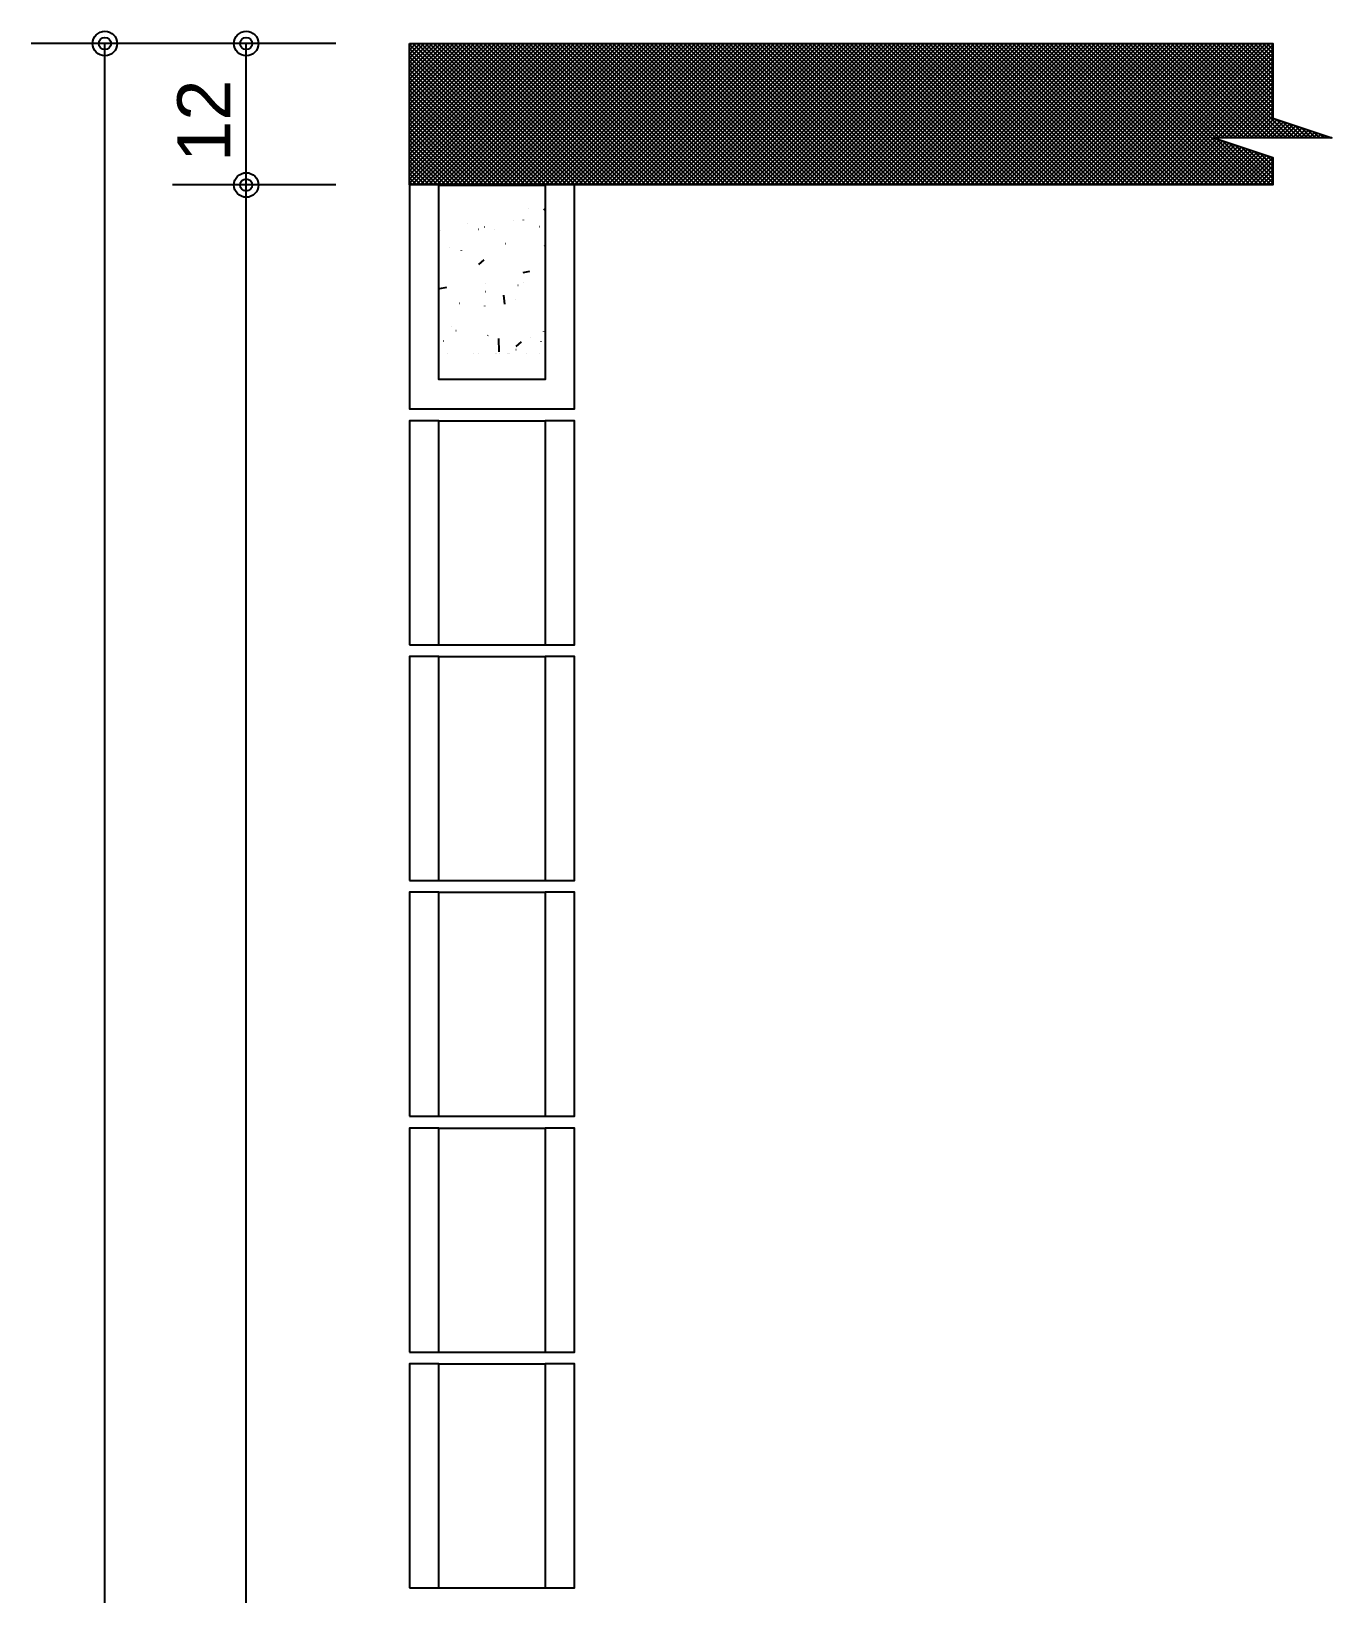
# Model space of a CAD drawing. Extents: x 0 to 119, y 0 to 84.
# Drawn here: x 63.17 to 67.59, y 68.51 to 73.81 of the extents above; entities that cross this region are included whole.
import ezdxf

# ---------------------------------------------------------------- set-up
doc = ezdxf.new("R2010")
doc.units = 0
doc.header["$MEASUREMENT"] = 0
for name, color, linetype in [('10', 252, 'CONTINUOUS'), ('29', 9, 'CONTINUOUS'), ('32', 250, 'CONTINUOUS'), ('6', 178, 'CONTINUOUS')]:
    doc.layers.add(name, color=color, linetype=linetype)
doc.styles.add('TQS_ARIAL', font='arial.ttf')

msp = doc.modelspace()

# ---------------------------------------------------------------- linework, layer by layer
at = {"layer": '10', "color": 252, "linetype": 'Continuous'}
for p, q in [((64.557551, 73.290497), (64.917551, 73.290497)), ((64.557551, 73.290497), (64.917551, 73.290497)), ((64.557551, 73.289419), (64.917551, 73.289419)), ((64.557551, 73.289419), (64.917551, 73.289419)), ((64.557551, 73.289419), (64.917551, 73.289419)), ((64.557551, 72.490497), (64.917551, 72.490497)), ((64.557551, 71.730497), (64.917551, 71.730497)), ((64.557551, 71.690497), (64.917551, 71.690497)), ((64.557551, 70.930497), (64.917551, 70.930497)), ((64.557551, 70.890497), (64.917551, 70.890497)), ((64.557551, 70.130497), (64.917551, 70.130497)), ((64.557551, 70.090497), (64.917551, 70.090497)), ((64.557551, 69.330497), (64.917551, 69.330497)), ((64.557551, 69.290497), (64.917551, 69.290497)), ((64.557551, 68.530497), (64.917551, 68.530497))]:
    msp.add_line(p, q, dxfattribs=at)
for points in [[(64.557551, 73.290497), (64.457551, 73.290497), (64.457551, 72.530497), (65.017551, 72.530497), (65.017551, 73.290497), (64.917551, 73.290497), (64.917551, 72.630497), (64.557551, 72.630497), (64.557551, 73.290497)], [(64.457551, 71.730497), (64.557551, 71.730497), (64.557551, 72.490497), (64.457551, 72.490497), (64.457551, 71.730497)], [(64.917551, 71.730497), (65.017551, 71.730497), (65.017551, 72.490497), (64.917551, 72.490497), (64.917551, 71.730497)], [(64.457551, 70.930497), (64.557551, 70.930497), (64.557551, 71.690497), (64.457551, 71.690497), (64.457551, 70.930497)], [(64.917551, 70.930497), (65.017551, 70.930497), (65.017551, 71.690497), (64.917551, 71.690497), (64.917551, 70.930497)], [(64.457551, 70.130497), (64.557551, 70.130497), (64.557551, 70.890497), (64.457551, 70.890497), (64.457551, 70.130497)], [(64.917551, 70.130497), (65.017551, 70.130497), (65.017551, 70.890497), (64.917551, 70.890497), (64.917551, 70.130497)], [(64.457551, 69.330497), (64.557551, 69.330497), (64.557551, 70.090497), (64.457551, 70.090497), (64.457551, 69.330497)], [(64.917551, 69.330497), (65.017551, 69.330497), (65.017551, 70.090497), (64.917551, 70.090497), (64.917551, 69.330497)], [(64.457551, 68.530497), (64.557551, 68.530497), (64.557551, 69.290497), (64.457551, 69.290497), (64.457551, 68.530497)], [(64.917551, 68.530497), (65.017551, 68.530497), (65.017551, 69.290497), (64.917551, 69.290497), (64.917551, 68.530497)]]:
    msp.add_lwpolyline(points, dxfattribs=at)
at = {"layer": '29', "color": 9, "linetype": 'Continuous'}
for p, q in [((64.457551, 73.296386), (64.931663, 73.770497)), ((64.457551, 73.310528), (64.91752, 73.770497)), ((64.457551, 73.32467), (64.903378, 73.770497)), ((64.457551, 73.338812), (64.889236, 73.770497)), ((64.457551, 73.352954), (64.875094, 73.770497)), ((64.457551, 73.367096), (64.860952, 73.770497)), ((64.457551, 73.381239), (64.84681, 73.770497)), ((64.457551, 73.395381), (64.832668, 73.770497)), ((64.457551, 73.409523), (64.818525, 73.770497)), ((64.457551, 73.423665), (64.804383, 73.770497)), ((64.457551, 73.437807), (64.790241, 73.770497)), ((64.457551, 73.451949), (64.776099, 73.770497)), ((64.457551, 73.466091), (64.761957, 73.770497)), ((64.457551, 73.480234), (64.747815, 73.770497)), ((64.457551, 73.494376), (64.733673, 73.770497)), ((64.457551, 73.508518), (64.71953, 73.770497)), ((64.457551, 73.52266), (64.705388, 73.770497)), ((64.457551, 73.536802), (64.691246, 73.770497)), ((64.457551, 73.550944), (64.677104, 73.770497)), ((64.457551, 73.565086), (64.662962, 73.770497)), ((64.457551, 73.579228), (64.64882, 73.770497)), ((64.457551, 73.593371), (64.634678, 73.770497)), ((64.457551, 73.607513), (64.620536, 73.770497)), ((64.457551, 73.621655), (64.606393, 73.770497)), ((64.457551, 73.635797), (64.592251, 73.770497)), ((64.457551, 73.649939), (64.578109, 73.770497)), ((64.457551, 73.664081), (64.563967, 73.770497)), ((64.457551, 73.678223), (64.549825, 73.770497)), ((64.457551, 73.692366), (64.535683, 73.770497)), ((64.457551, 73.706508), (64.521541, 73.770497)), ((64.457551, 73.72065), (64.507398, 73.770497)), ((64.457551, 73.734792), (64.493256, 73.770497)), ((64.457551, 73.748934), (64.479114, 73.770497)), ((64.457551, 73.763076), (64.464972, 73.770497)), ((64.457551, 73.767683), (64.934736, 73.290497)), ((64.457551, 73.75354), (64.920594, 73.290497)), ((64.465805, 73.290497), (64.945805, 73.770497)), ((64.468878, 73.770497), (64.948878, 73.290497)), ((64.479947, 73.290497), (64.959947, 73.770497)), ((64.483021, 73.770497), (64.963021, 73.290497)), ((64.494089, 73.290497), (64.974089, 73.770497)), ((64.497163, 73.770497), (64.977163, 73.290497)), ((64.508231, 73.290497), (64.988231, 73.770497)), ((64.511305, 73.770497), (64.991305, 73.290497)), ((64.522373, 73.290497), (65.002373, 73.770497)), ((64.525447, 73.770497), (65.005447, 73.290497)), ((64.536515, 73.290497), (65.016515, 73.770497)), ((64.539589, 73.770497), (65.019589, 73.290497)), ((64.550657, 73.290497), (65.030657, 73.770497)), ((64.553731, 73.770497), (65.033731, 73.290497)), ((64.5648, 73.290497), (65.0448, 73.770497)), ((64.567873, 73.770497), (65.047873, 73.290497)), ((64.578942, 73.290497), (65.058942, 73.770497)), ((64.582016, 73.770497), (65.062016, 73.290497)), ((64.593084, 73.290497), (65.073084, 73.770497)), ((64.596158, 73.770497), (65.076158, 73.290497)), ((64.607226, 73.290497), (65.087226, 73.770497)), ((64.6103, 73.770497), (65.0903, 73.290497)), ((64.621368, 73.290497), (65.101368, 73.770497)), ((64.624442, 73.770497), (65.104442, 73.290497)), ((64.63551, 73.290497), (65.11551, 73.770497)), ((64.638584, 73.770497), (65.118584, 73.290497)), ((64.649652, 73.290497), (65.129652, 73.770497)), ((64.652726, 73.770497), (65.132726, 73.290497)), ((64.663795, 73.290497), (65.143795, 73.770497)), ((64.666868, 73.770497), (65.146868, 73.290497)), ((64.677937, 73.290497), (65.157937, 73.770497)), ((64.68101, 73.770497), (65.16101, 73.290497)), ((64.692079, 73.290497), (65.172079, 73.770497)), ((64.695153, 73.770497), (65.175153, 73.290497)), ((64.706221, 73.290497), (65.186221, 73.770497)), ((64.709295, 73.770497), (65.189295, 73.290497)), ((64.720363, 73.290497), (65.200363, 73.770497)), ((64.723437, 73.770497), (65.203437, 73.290497)), ((64.734505, 73.290497), (65.214505, 73.770497)), ((64.737579, 73.770497), (65.217579, 73.290497)), ((64.748647, 73.290497), (65.228647, 73.770497)), ((64.751721, 73.770497), (65.231721, 73.290497)), ((64.76279, 73.290497), (65.24279, 73.770497)), ((64.765863, 73.770497), (65.245863, 73.290497)), ((64.776932, 73.290497), (65.256932, 73.770497)), ((64.780005, 73.770497), (65.260005, 73.290497)), ((64.791074, 73.290497), (65.271074, 73.770497)), ((64.794148, 73.770497), (65.274148, 73.290497)), ((64.805216, 73.290497), (65.285216, 73.770497)), ((64.80829, 73.770497), (65.28829, 73.290497)), ((64.819358, 73.290497), (65.299358, 73.770497)), ((64.822432, 73.770497), (65.302432, 73.290497)), ((64.8335, 73.290497), (65.3135, 73.770497)), ((64.836574, 73.770497), (65.316574, 73.290497)), ((64.847642, 73.290497), (65.327642, 73.770497)), ((64.850716, 73.770497), (65.330716, 73.290497)), ((64.861784, 73.290497), (65.341784, 73.770497)), ((64.864858, 73.770497), (65.344858, 73.290497)), ((64.875927, 73.290497), (65.355927, 73.770497)), ((64.879, 73.770497), (65.359, 73.290497)), ((64.890069, 73.290497), (65.370069, 73.770497)), ((64.893143, 73.770497), (65.373143, 73.290497)), ((64.904211, 73.290497), (65.384211, 73.770497)), ((64.907285, 73.770497), (65.387285, 73.290497)), ((64.918353, 73.290497), (65.398353, 73.770497)), ((64.921427, 73.770497), (65.401427, 73.290497)), ((64.932495, 73.290497), (65.412495, 73.770497)), ((64.935569, 73.770497), (65.415569, 73.290497)), ((64.946637, 73.290497), (65.426637, 73.770497)), ((64.949711, 73.770497), (65.429711, 73.290497)), ((64.960779, 73.290497), (65.440779, 73.770497)), ((64.963853, 73.770497), (65.443853, 73.290497)), ((64.974922, 73.290497), (65.454922, 73.770497)), ((64.977995, 73.770497), (65.457995, 73.290497)), ((64.989064, 73.290497), (65.469064, 73.770497)), ((64.992137, 73.770497), (65.472137, 73.290497)), ((65.003206, 73.290497), (65.483206, 73.770497)), ((65.00628, 73.770497), (65.48628, 73.290497)), ((65.017348, 73.290497), (65.497348, 73.770497)), ((65.020422, 73.770497), (65.500422, 73.290497)), ((65.03149, 73.290497), (65.51149, 73.770497)), ((65.034564, 73.770497), (65.514564, 73.290497)), ((65.045632, 73.290497), (65.525632, 73.770497)), ((65.048706, 73.770497), (65.528706, 73.290497)), ((65.059774, 73.290497), (65.539774, 73.770497)), ((65.062848, 73.770497), (65.542848, 73.290497)), ((65.073916, 73.290497), (65.553916, 73.770497)), ((65.07699, 73.770497), (65.55699, 73.290497)), ((65.088059, 73.290497), (65.568059, 73.770497)), ((65.091132, 73.770497), (65.571132, 73.290497)), ((65.102201, 73.290497), (65.582201, 73.770497)), ((65.105275, 73.770497), (65.585275, 73.290497)), ((65.116343, 73.290497), (65.596343, 73.770497)), ((65.119417, 73.770497), (65.599417, 73.290497)), ((65.130485, 73.290497), (65.610485, 73.770497)), ((65.133559, 73.770497), (65.613559, 73.290497)), ((65.144627, 73.290497), (65.624627, 73.770497)), ((65.147701, 73.770497), (65.627701, 73.290497)), ((65.158769, 73.290497), (65.638769, 73.770497)), ((65.161843, 73.770497), (65.641843, 73.290497)), ((65.172911, 73.290497), (65.652911, 73.770497)), ((65.175985, 73.770497), (65.655985, 73.290497)), ((65.187054, 73.290497), (65.667054, 73.770497)), ((65.190127, 73.770497), (65.670127, 73.290497)), ((65.201196, 73.290497), (65.681196, 73.770497)), ((65.204269, 73.770497), (65.684269, 73.290497)), ((65.215338, 73.290497), (65.695338, 73.770497)), ((65.218412, 73.770497), (65.698412, 73.290497)), ((65.22948, 73.290497), (65.70948, 73.770497)), ((65.232554, 73.770497), (65.712554, 73.290497)), ((65.243622, 73.290497), (65.723622, 73.770497)), ((65.246696, 73.770497), (65.726696, 73.290497)), ((65.257764, 73.290497), (65.737764, 73.770497)), ((65.260838, 73.770497), (65.740838, 73.290497)), ((65.271906, 73.290497), (65.751906, 73.770497)), ((65.27498, 73.770497), (65.75498, 73.290497)), ((65.286049, 73.290497), (65.766049, 73.770497)), ((65.289122, 73.770497), (65.769122, 73.290497)), ((65.300191, 73.290497), (65.780191, 73.770497)), ((65.303264, 73.770497), (65.783264, 73.290497)), ((65.314333, 73.290497), (65.794333, 73.770497)), ((65.317407, 73.770497), (65.797407, 73.290497)), ((65.328475, 73.290497), (65.808475, 73.770497)), ((65.331549, 73.770497), (65.811549, 73.290497)), ((65.342617, 73.290497), (65.822617, 73.770497)), ((65.345691, 73.770497), (65.825691, 73.290497)), ((65.356759, 73.290497), (65.836759, 73.770497)), ((65.359833, 73.770497), (65.839833, 73.290497)), ((65.370901, 73.290497), (65.850901, 73.770497)), ((65.373975, 73.770497), (65.853975, 73.290497)), ((65.385043, 73.290497), (65.865043, 73.770497)), ((65.388117, 73.770497), (65.868117, 73.290497)), ((65.399186, 73.290497), (65.879186, 73.770497)), ((65.402259, 73.770497), (65.882259, 73.290497)), ((65.413328, 73.290497), (65.893328, 73.770497)), ((65.416402, 73.770497), (65.896402, 73.290497)), ((65.42747, 73.290497), (65.90747, 73.770497)), ((65.430544, 73.770497), (65.910544, 73.290497)), ((65.441612, 73.290497), (65.921612, 73.770497)), ((65.444686, 73.770497), (65.924686, 73.290497)), ((65.455754, 73.290497), (65.935754, 73.770497)), ((65.458828, 73.770497), (65.938828, 73.290497)), ((65.469896, 73.290497), (65.949896, 73.770497)), ((65.47297, 73.770497), (65.95297, 73.290497)), ((65.484038, 73.290497), (65.964038, 73.770497)), ((65.487112, 73.770497), (65.967112, 73.290497)), ((65.498181, 73.290497), (65.978181, 73.770497)), ((65.501254, 73.770497), (65.981254, 73.290497)), ((65.512323, 73.290497), (65.992323, 73.770497)), ((65.515396, 73.770497), (65.995396, 73.290497)), ((65.526465, 73.290497), (66.006465, 73.770497)), ((65.529539, 73.770497), (66.009539, 73.290497)), ((65.540607, 73.290497), (66.020607, 73.770497)), ((65.543681, 73.770497), (66.023681, 73.290497)), ((65.554749, 73.290497), (66.034749, 73.770497)), ((65.557823, 73.770497), (66.037823, 73.290497)), ((65.568891, 73.290497), (66.048891, 73.770497)), ((65.571965, 73.770497), (66.051965, 73.290497)), ((65.583033, 73.290497), (66.063033, 73.770497)), ((65.586107, 73.770497), (66.066107, 73.290497)), ((65.597176, 73.290497), (66.077176, 73.770497)), ((65.600249, 73.770497), (66.080249, 73.290497)), ((65.611318, 73.290497), (66.091318, 73.770497)), ((65.614391, 73.770497), (66.094391, 73.290497)), ((65.62546, 73.290497), (66.10546, 73.770497)), ((65.628534, 73.770497), (66.108534, 73.290497)), ((65.639602, 73.290497), (66.119602, 73.770497)), ((65.642676, 73.770497), (66.122676, 73.290497)), ((65.653744, 73.290497), (66.133744, 73.770497)), ((65.656818, 73.770497), (66.136818, 73.290497)), ((65.667886, 73.290497), (66.147886, 73.770497)), ((65.67096, 73.770497), (66.15096, 73.290497)), ((65.682028, 73.290497), (66.162028, 73.770497)), ((65.685102, 73.770497), (66.165102, 73.290497)), ((65.69617, 73.290497), (66.17617, 73.770497)), ((65.699244, 73.770497), (66.179244, 73.290497)), ((65.710313, 73.290497), (66.190313, 73.770497)), ((65.713386, 73.770497), (66.193386, 73.290497)), ((65.724455, 73.290497), (66.204455, 73.770497)), ((65.727529, 73.770497), (66.207529, 73.290497)), ((65.738597, 73.290497), (66.218597, 73.770497)), ((65.741671, 73.770497), (66.221671, 73.290497)), ((65.752739, 73.290497), (66.232739, 73.770497)), ((65.755813, 73.770497), (66.235813, 73.290497)), ((65.766881, 73.290497), (66.246881, 73.770497)), ((65.769955, 73.770497), (66.249955, 73.290497)), ((65.781023, 73.290497), (66.261023, 73.770497)), ((65.784097, 73.770497), (66.264097, 73.290497)), ((65.795165, 73.290497), (66.275165, 73.770497)), ((65.798239, 73.770497), (66.278239, 73.290497)), ((65.809308, 73.290497), (66.289308, 73.770497)), ((65.812381, 73.770497), (66.292381, 73.290497)), ((65.82345, 73.290497), (66.30345, 73.770497)), ((65.826523, 73.770497), (66.306523, 73.290497)), ((65.837592, 73.290497), (66.317592, 73.770497)), ((65.840666, 73.770497), (66.320666, 73.290497)), ((65.851734, 73.290497), (66.331734, 73.770497)), ((65.854808, 73.770497), (66.334808, 73.290497)), ((65.865876, 73.290497), (66.345876, 73.770497)), ((65.86895, 73.770497), (66.34895, 73.290497)), ((65.880018, 73.290497), (66.360018, 73.770497)), ((65.883092, 73.770497), (66.363092, 73.290497)), ((65.89416, 73.290497), (66.37416, 73.770497)), ((65.897234, 73.770497), (66.377234, 73.290497)), ((65.908302, 73.290497), (66.388302, 73.770497)), ((65.911376, 73.770497), (66.391376, 73.290497)), ((65.922445, 73.290497), (66.402445, 73.770497)), ((65.925518, 73.770497), (66.405518, 73.290497)), ((65.936587, 73.290497), (66.416587, 73.770497)), ((65.939661, 73.770497), (66.419661, 73.290497)), ((65.950729, 73.290497), (66.430729, 73.770497)), ((65.953803, 73.770497), (66.433803, 73.290497)), ((65.964871, 73.290497), (66.444871, 73.770497)), ((65.967945, 73.770497), (66.447945, 73.290497)), ((65.979013, 73.290497), (66.459013, 73.770497)), ((65.982087, 73.770497), (66.462087, 73.290497)), ((65.993155, 73.290497), (66.473155, 73.770497)), ((65.996229, 73.770497), (66.476229, 73.290497)), ((66.007297, 73.290497), (66.487297, 73.770497)), ((66.010371, 73.770497), (66.490371, 73.290497)), ((66.02144, 73.290497), (66.50144, 73.770497)), ((66.024513, 73.770497), (66.504513, 73.290497)), ((66.035582, 73.290497), (66.515582, 73.770497)), ((66.038655, 73.770497), (66.518655, 73.290497)), ((66.049724, 73.290497), (66.529724, 73.770497)), ((66.052798, 73.770497), (66.532798, 73.290497)), ((66.063866, 73.290497), (66.543866, 73.770497)), ((66.06694, 73.770497), (66.54694, 73.290497)), ((66.078008, 73.290497), (66.558008, 73.770497)), ((66.081082, 73.770497), (66.561082, 73.290497)), ((66.09215, 73.290497), (66.57215, 73.770497)), ((66.095224, 73.770497), (66.575224, 73.290497)), ((66.106292, 73.290497), (66.586292, 73.770497)), ((66.109366, 73.770497), (66.589366, 73.290497)), ((66.120435, 73.290497), (66.600435, 73.770497)), ((66.123508, 73.770497), (66.603508, 73.290497)), ((66.134577, 73.290497), (66.614577, 73.770497)), ((66.13765, 73.770497), (66.61765, 73.290497)), ((66.148719, 73.290497), (66.628719, 73.770497)), ((66.151793, 73.770497), (66.631793, 73.290497)), ((66.162861, 73.290497), (66.642861, 73.770497)), ((66.165935, 73.770497), (66.645935, 73.290497)), ((66.177003, 73.290497), (66.657003, 73.770497)), ((66.180077, 73.770497), (66.660077, 73.290497)), ((66.191145, 73.290497), (66.671145, 73.770497)), ((66.194219, 73.770497), (66.674219, 73.290497)), ((66.205287, 73.290497), (66.685287, 73.770497)), ((66.208361, 73.770497), (66.688361, 73.290497)), ((66.219429, 73.290497), (66.699429, 73.770497)), ((66.222503, 73.770497), (66.702503, 73.290497)), ((66.233572, 73.290497), (66.713572, 73.770497)), ((66.236645, 73.770497), (66.716645, 73.290497)), ((66.247714, 73.290497), (66.727714, 73.770497)), ((66.250788, 73.770497), (66.730788, 73.290497)), ((66.261856, 73.290497), (66.741856, 73.770497)), ((66.26493, 73.770497), (66.74493, 73.290497)), ((66.275998, 73.290497), (66.755998, 73.770497)), ((66.279072, 73.770497), (66.759072, 73.290497)), ((66.29014, 73.290497), (66.77014, 73.770497)), ((66.293214, 73.770497), (66.773214, 73.290497)), ((66.304282, 73.290497), (66.784282, 73.770497)), ((66.307356, 73.770497), (66.787356, 73.290497)), ((66.318424, 73.290497), (66.798424, 73.770497)), ((66.321498, 73.770497), (66.801498, 73.290497)), ((66.332567, 73.290497), (66.812567, 73.770497)), ((66.33564, 73.770497), (66.81564, 73.290497)), ((66.346709, 73.290497), (66.826709, 73.770497)), ((66.349782, 73.770497), (66.829782, 73.290497)), ((66.360851, 73.290497), (66.840851, 73.770497)), ((66.363925, 73.770497), (66.843925, 73.290497)), ((66.374993, 73.290497), (66.854993, 73.770497)), ((66.378067, 73.770497), (66.858067, 73.290497)), ((66.389135, 73.290497), (66.869135, 73.770497)), ((66.392209, 73.770497), (66.872209, 73.290497)), ((66.403277, 73.290497), (66.883277, 73.770497)), ((66.406351, 73.770497), (66.886351, 73.290497)), ((66.417419, 73.290497), (66.897419, 73.770497)), ((66.420493, 73.770497), (66.900493, 73.290497)), ((66.431562, 73.290497), (66.911562, 73.770497)), ((66.434635, 73.770497), (66.914635, 73.290497)), ((66.445704, 73.290497), (66.925704, 73.770497)), ((66.448777, 73.770497), (66.928777, 73.290497)), ((66.459846, 73.290497), (66.939846, 73.770497)), ((66.46292, 73.770497), (66.94292, 73.290497)), ((66.473988, 73.290497), (66.953988, 73.770497)), ((66.477062, 73.770497), (66.957062, 73.290497)), ((66.48813, 73.290497), (66.96813, 73.770497)), ((66.491204, 73.770497), (66.971204, 73.290497)), ((66.502272, 73.290497), (66.982272, 73.770497)), ((66.505346, 73.770497), (66.985346, 73.290497)), ((66.516414, 73.290497), (66.996414, 73.770497)), ((66.519488, 73.770497), (66.999488, 73.290497)), ((66.530556, 73.290497), (67.010556, 73.770497)), ((66.53363, 73.770497), (67.01363, 73.290497)), ((66.544699, 73.290497), (67.024699, 73.770497)), ((66.547772, 73.770497), (67.027772, 73.290497)), ((66.558841, 73.290497), (67.038841, 73.770497)), ((66.561915, 73.770497), (67.041915, 73.290497)), ((66.572983, 73.290497), (67.052983, 73.770497)), ((66.576057, 73.770497), (67.056057, 73.290497)), ((66.587125, 73.290497), (67.067125, 73.770497)), ((66.590199, 73.770497), (67.070199, 73.290497)), ((66.601267, 73.290497), (67.081267, 73.770497)), ((66.604341, 73.770497), (67.084341, 73.290497)), ((66.615409, 73.290497), (67.095409, 73.770497)), ((66.618483, 73.770497), (67.098483, 73.290497)), ((66.629551, 73.290497), (67.109551, 73.770497)), ((66.632625, 73.770497), (67.112625, 73.290497)), ((66.643694, 73.290497), (67.123694, 73.770497)), ((66.646767, 73.770497), (67.126767, 73.290497)), ((66.657836, 73.290497), (67.137836, 73.770497)), ((66.660909, 73.770497), (67.140909, 73.290497)), ((66.671978, 73.290497), (67.151978, 73.770497)), ((66.675052, 73.770497), (67.155052, 73.290497)), ((66.68612, 73.290497), (67.16612, 73.770497)), ((66.689194, 73.770497), (67.169194, 73.290497)), ((66.700262, 73.290497), (67.180262, 73.770497)), ((66.703336, 73.770497), (67.183336, 73.290497)), ((66.714404, 73.290497), (67.194404, 73.770497)), ((66.717478, 73.770497), (67.197478, 73.290497)), ((66.728546, 73.290497), (67.208546, 73.770497)), ((66.73162, 73.770497), (67.21162, 73.290497)), ((66.742688, 73.290497), (67.222688, 73.770497)), ((66.745762, 73.770497), (67.225762, 73.290497)), ((66.756831, 73.290497), (67.236831, 73.770497)), ((66.759904, 73.770497), (67.239904, 73.290497)), ((66.770973, 73.290497), (67.250973, 73.770497)), ((66.774047, 73.770497), (67.254047, 73.290497)), ((66.785115, 73.290497), (67.265115, 73.770497)), ((66.788189, 73.770497), (67.268189, 73.290497)), ((66.799257, 73.290497), (67.279257, 73.770497)), ((66.802331, 73.770497), (67.282331, 73.290497)), ((66.813399, 73.290497), (67.293399, 73.770497)), ((66.816473, 73.770497), (67.296473, 73.290497)), ((66.827541, 73.290497), (67.307541, 73.770497)), ((66.830615, 73.770497), (67.310615, 73.290497)), ((66.841683, 73.290497), (67.321683, 73.770497)), ((66.844757, 73.770497), (67.324757, 73.290497)), ((66.855826, 73.290497), (67.335826, 73.770497)), ((66.858899, 73.770497), (67.338899, 73.290497)), ((66.869968, 73.290497), (67.349968, 73.770497)), ((66.873041, 73.770497), (67.193041, 73.450497)), ((66.88411, 73.290497), (67.36411, 73.770497)), ((66.887184, 73.770497), (67.207184, 73.450497)), ((66.898252, 73.290497), (67.378252, 73.770497)), ((66.901326, 73.770497), (67.221326, 73.450497)), ((66.912394, 73.290497), (67.387887, 73.76599)), ((66.915468, 73.770497), (67.235468, 73.450497)), ((66.926536, 73.290497), (67.387887, 73.751848)), ((66.92961, 73.770497), (67.24961, 73.450497)), ((66.943752, 73.770497), (67.263752, 73.450497)), ((66.957894, 73.770497), (67.277894, 73.450497)), ((66.972036, 73.770497), (67.292036, 73.450497)), ((66.986179, 73.770497), (67.306179, 73.450497)), ((67.000321, 73.770497), (67.320321, 73.450497)), ((67.014463, 73.770497), (67.334463, 73.450497)), ((67.028605, 73.770497), (67.348605, 73.450497)), ((67.042747, 73.770497), (67.362747, 73.450497)), ((67.056889, 73.770497), (67.376889, 73.450497)), ((67.071031, 73.770497), (67.391031, 73.450497)), ((67.085174, 73.770497), (67.405174, 73.450497)), ((67.099316, 73.770497), (67.419316, 73.450497)), ((67.113458, 73.770497), (67.433458, 73.450497)), ((67.1276, 73.770497), (67.4476, 73.450497)), ((67.141742, 73.770497), (67.387887, 73.524353)), ((67.155884, 73.770497), (67.387887, 73.538495)), ((67.170026, 73.770497), (67.387887, 73.552637)), ((67.184168, 73.770497), (67.387887, 73.566779)), ((67.198311, 73.770497), (67.387887, 73.580921)), ((67.212453, 73.770497), (67.387887, 73.595064)), ((67.226595, 73.770497), (67.387887, 73.609206)), ((67.240737, 73.770497), (67.387887, 73.623348)), ((67.254879, 73.770497), (67.387887, 73.63749)), ((67.269021, 73.770497), (67.387887, 73.651632)), ((67.283163, 73.770497), (67.387887, 73.665774)), ((67.297306, 73.770497), (67.387887, 73.679916)), ((67.311448, 73.770497), (67.387887, 73.694058)), ((67.32559, 73.770497), (67.387887, 73.708201)), ((67.339732, 73.770497), (67.387887, 73.722343)), ((67.353874, 73.770497), (67.387887, 73.736485)), ((67.368016, 73.770497), (67.387887, 73.750627)), ((67.382158, 73.770497), (67.387887, 73.764769)), ((64.457551, 73.739398), (64.906452, 73.290497)), ((64.457551, 73.725256), (64.89231, 73.290497)), ((64.457551, 73.711114), (64.878168, 73.290497)), ((64.457551, 73.696972), (64.864026, 73.290497)), ((66.940678, 73.290497), (67.387887, 73.737705)), ((66.954821, 73.290497), (67.387887, 73.723563)), ((66.968963, 73.290497), (67.387887, 73.709421)), ((66.983105, 73.290497), (67.387887, 73.695279)), ((64.457551, 73.68283), (64.849883, 73.290497)), ((64.457551, 73.668688), (64.835741, 73.290497)), ((64.457551, 73.654546), (64.821599, 73.290497)), ((64.457551, 73.640403), (64.807457, 73.290497)), ((66.997247, 73.290497), (67.387887, 73.681137)), ((67.011389, 73.290497), (67.387887, 73.666995)), ((67.025531, 73.290497), (67.387887, 73.652853)), ((64.457551, 73.626261), (64.793315, 73.290497)), ((64.457551, 73.612119), (64.779173, 73.290497)), ((64.457551, 73.597977), (64.765031, 73.290497)), ((67.199673, 73.450497), (67.387887, 73.63871)), ((67.213815, 73.450497), (67.387887, 73.624568)), ((67.227958, 73.450497), (67.387887, 73.610426)), ((67.2421, 73.450497), (67.387887, 73.596284)), ((64.457551, 73.583835), (64.750889, 73.290497)), ((64.457551, 73.569693), (64.736746, 73.290497)), ((64.457551, 73.555551), (64.722604, 73.290497)), ((64.457551, 73.541408), (64.708462, 73.290497)), ((67.256242, 73.450497), (67.387887, 73.582142)), ((67.270384, 73.450497), (67.387887, 73.568)), ((67.284526, 73.450497), (67.387887, 73.553858)), ((67.298668, 73.450497), (67.387887, 73.539716)), ((64.457551, 73.527266), (64.69432, 73.290497)), ((64.457551, 73.513124), (64.680178, 73.290497)), ((64.457551, 73.498982), (64.666036, 73.290497)), ((64.457551, 73.48484), (64.651894, 73.290497)), ((67.31281, 73.450497), (67.387887, 73.525573)), ((67.326953, 73.450497), (67.392186, 73.515731)), ((67.341095, 73.450497), (67.402792, 73.512195)), ((67.355237, 73.450497), (67.413399, 73.50866)), ((67.369379, 73.450497), (67.424006, 73.505124)), ((67.383521, 73.450497), (67.434612, 73.501588)), ((67.397663, 73.450497), (67.445219, 73.498053)), ((67.39867, 73.513569), (67.461742, 73.450497)), ((67.411805, 73.450497), (67.455826, 73.494517)), ((67.419883, 73.506498), (67.475884, 73.450497)), ((67.425948, 73.450497), (67.466432, 73.490982)), ((67.44009, 73.450497), (67.477039, 73.487446)), ((67.441097, 73.499427), (67.490026, 73.450497)), ((67.454232, 73.450497), (67.487645, 73.483911)), ((67.46231, 73.492356), (67.504168, 73.450497)), ((67.483523, 73.485285), (67.518311, 73.450497)), ((64.457551, 73.470698), (64.637751, 73.290497)), ((64.457551, 73.456556), (64.623609, 73.290497)), ((64.457551, 73.442413), (64.609467, 73.290497)), ((64.457551, 73.428271), (64.595325, 73.290497)), ((67.039673, 73.290497), (67.196727, 73.447551)), ((67.053815, 73.290497), (67.207333, 73.444015)), ((67.067958, 73.290497), (67.21794, 73.44048)), ((67.0821, 73.290497), (67.228546, 73.436944)), ((67.096242, 73.290497), (67.239153, 73.433408)), ((67.110384, 73.290497), (67.24976, 73.429873)), ((67.195619, 73.44792), (67.353041, 73.290497)), ((67.216832, 73.440849), (67.367184, 73.290497)), ((67.238045, 73.433778), (67.381326, 73.290497)), ((67.468374, 73.450497), (67.498252, 73.480375)), ((67.482516, 73.450497), (67.508859, 73.47684)), ((67.496658, 73.450497), (67.519465, 73.473304)), ((67.504736, 73.478214), (67.532453, 73.450497)), ((67.5108, 73.450497), (67.530072, 73.469769)), ((67.524942, 73.450497), (67.540678, 73.466233)), ((67.525949, 73.471143), (67.546595, 73.450497)), ((67.539085, 73.450497), (67.551285, 73.462698)), ((67.547162, 73.464072), (67.560737, 73.450497)), ((67.553227, 73.450497), (67.561892, 73.459162)), ((67.567369, 73.450497), (67.572498, 73.455627)), ((67.568376, 73.457001), (67.574879, 73.450497)), ((67.581511, 73.450497), (67.583105, 73.452091)), ((64.457551, 73.414129), (64.581183, 73.290497)), ((64.457551, 73.399987), (64.567041, 73.290497)), ((64.457551, 73.385845), (64.552899, 73.290497)), ((67.124526, 73.290497), (67.260366, 73.426337)), ((67.138668, 73.290497), (67.270973, 73.422802)), ((67.15281, 73.290497), (67.281579, 73.419266)), ((67.166953, 73.290497), (67.292186, 73.415731)), ((67.181095, 73.290497), (67.302793, 73.412195)), ((67.195237, 73.290497), (67.313399, 73.40866)), ((67.209379, 73.290497), (67.324006, 73.405124)), ((67.223521, 73.290497), (67.334612, 73.401589)), ((67.237663, 73.290497), (67.345219, 73.398053)), ((67.251805, 73.290497), (67.355826, 73.394518)), ((67.259259, 73.426707), (67.387887, 73.298079)), ((67.265948, 73.290497), (67.366432, 73.390982)), ((67.28009, 73.290497), (67.377039, 73.387446)), ((67.280472, 73.419635), (67.387887, 73.312221)), ((67.294232, 73.290497), (67.387887, 73.383831)), ((67.301685, 73.412564), (67.387887, 73.326363)), ((67.322898, 73.405493), (67.387887, 73.340505)), ((67.344112, 73.398422), (67.387887, 73.354647)), ((67.365325, 73.391351), (67.387887, 73.368789)), ((64.457551, 73.371703), (64.538757, 73.290497)), ((64.457551, 73.357561), (64.524614, 73.290497)), ((64.457551, 73.343419), (64.510472, 73.290497)), ((64.457551, 73.329276), (64.49633, 73.290497)), ((67.308374, 73.290497), (67.387887, 73.37001)), ((67.322516, 73.290497), (67.387887, 73.355868)), ((67.336658, 73.290497), (67.387887, 73.341726)), ((67.3508, 73.290497), (67.387887, 73.327583)), ((64.457551, 73.315134), (64.482188, 73.290497)), ((64.457551, 73.300992), (64.468046, 73.290497)), ((67.364942, 73.290497), (67.387887, 73.313441)), ((67.379085, 73.290497), (67.387887, 73.299299)), ((64.810155, 73.169601), (64.810546, 73.169687)), ((64.844236, 73.171557), (64.844479, 73.171874)), ((64.859799, 73.209214), (64.859851, 73.209611)), ((64.913295, 73.206038), (64.918201, 73.210155)), ((64.558201, 73.135313), (64.558201, 73.135313)), ((64.558201, 73.135313), (64.558201, 73.135313)), ((64.558201, 73.135313), (64.558201, 73.135313)), ((64.558201, 73.123067), (64.558201, 73.123067)), ((64.558201, 73.113744), (64.558201, 73.113744)), ((64.558201, 73.113744), (64.558201, 73.113744)), ((64.558201, 73.113744), (64.558201, 73.113744)), ((64.561099, 73.135439), (64.561499, 73.135457)), ((64.654994, 73.159309), (64.655237, 73.159627)), ((64.690976, 73.14111), (64.691375, 73.141127)), ((64.712526, 73.147957), (64.712916, 73.148043)), ((64.746913, 73.138423), (64.746965, 73.13882)), ((64.897978, 73.150148), (64.898378, 73.150165)), ((64.593509, 73.079181), (64.593752, 73.079498)), ((64.634027, 73.067632), (64.63408, 73.068029)), ((64.782751, 73.091428), (64.782994, 73.091746)), ((64.916263, 73.083403), (64.916653, 73.08349)), ((64.558201, 73.033167), (64.558201, 73.033167)), ((64.558201, 73.033167), (64.558201, 73.033167)), ((64.558201, 73.004023), (64.558201, 73.004023)), ((64.558201, 73.004023), (64.558201, 73.004023)), ((64.558201, 73.004023), (64.558201, 73.004023)), ((64.692675, 73.020915), (64.71106, 73.036342)), ((64.714059, 72.954819), (64.714459, 72.954837)), ((64.825758, 72.950645), (64.82581, 72.951042)), ((64.842832, 72.99401), (64.866391, 72.99859)), ((64.843936, 72.96049), (64.844335, 72.960507)), ((64.558201, 72.948015), (64.558201, 72.948015)), ((64.558201, 72.948015), (64.558201, 72.948015)), ((64.558201, 72.948015), (64.558201, 72.948015)), ((64.558201, 72.938683), (64.558201, 72.938683)), ((64.558201, 72.908079), (64.558201, 72.908079)), ((64.560124, 72.939057), (64.583683, 72.943637)), ((64.715814, 72.929244), (64.716204, 72.929331)), ((64.780759, 72.886512), (64.778145, 72.916398)), ((64.81688, 72.90153), (64.817124, 72.901847)), ((64.558201, 72.894302), (64.558201, 72.894302)), ((64.558201, 72.894302), (64.558201, 72.894302)), ((64.627638, 72.889282), (64.627882, 72.889599)), ((64.712872, 72.879854), (64.712924, 72.880251)), ((64.558201, 72.79879), (64.558201, 72.79879)), ((64.599986, 72.809063), (64.600038, 72.80946)), ((64.614947, 72.797161), (64.615337, 72.797248)), ((64.913104, 72.792553), (64.913347, 72.79287)), ((64.558201, 72.784581), (64.558201, 72.784581)), ((64.558201, 72.760716), (64.558201, 72.760716)), ((64.558201, 72.760716), (64.558201, 72.760716)), ((64.573299, 72.761375), (64.573699, 72.761393)), ((64.723862, 72.780305), (64.724105, 72.780623)), ((64.762047, 72.724126), (64.761117, 72.769116)), ((64.819787, 72.742618), (64.838172, 72.758045)), ((64.867019, 72.7742), (64.867419, 72.774217)), ((64.904054, 72.758704), (64.904106, 72.7591)), ((64.587877, 72.717085), (64.587877, 72.717085)), ((64.587877, 72.717085), (64.587877, 72.717085)), ((64.587877, 72.717085), (64.587877, 72.717085)), ((64.675351, 72.717085), (64.675351, 72.717085)), ((64.675351, 72.717085), (64.675351, 72.717085)), ((64.675351, 72.717085), (64.675351, 72.717085)), ((64.691443, 72.717085), (64.691443, 72.717085)), ((64.691443, 72.717085), (64.691443, 72.717085)), ((64.691443, 72.717085), (64.691443, 72.717085)), ((64.748663, 72.717085), (64.748663, 72.717085)), ((64.752421, 72.717085), (64.752421, 72.717085)), ((64.762193, 72.717085), (64.762193, 72.717085)), ((64.789358, 72.717085), (64.789358, 72.717085)), ((64.795009, 72.717085), (64.795009, 72.717085)), ((64.795009, 72.717085), (64.795009, 72.717085)), ((64.795009, 72.717085), (64.795009, 72.717085)), ((64.795582, 72.717085), (64.795582, 72.717085)), ((64.818684, 72.732608), (64.819074, 72.732695)), ((64.855195, 72.717085), (64.855195, 72.717085)), ((64.855195, 72.717085), (64.855195, 72.717085)), ((64.855195, 72.717085), (64.855195, 72.717085)), ((64.898575, 72.717085), (64.898575, 72.717085)), ((64.898575, 72.717085), (64.898575, 72.717085))]:
    msp.add_line(p, q, dxfattribs=at)
msp.add_lwpolyline([(64.457551, 73.770497), (67.387887, 73.770497), (67.387887, 73.517164), (67.587887, 73.450497), (67.187887, 73.450497), (67.387887, 73.383831), (67.387887, 73.290497), (64.457551, 73.290497), (64.457551, 73.770497)], dxfattribs=at)
at = {"layer": '32', "color": 250, "linetype": 'Continuous'}
for p, q in [((64.207551, 73.770497), (63.173575, 73.770497)), ((63.423575, 62.890497), (63.423575, 73.770497)), ((64.207551, 73.770497), (63.65324, 73.770497)), ((63.90324, 73.290497), (63.90324, 73.770497)), ((64.457551, 73.770497), (64.457551, 73.770497)), ((64.457551, 73.770497), (64.457551, 73.770497)), ((64.457551, 73.770497), (64.457551, 73.770497)), ((64.457551, 73.770497), (64.457551, 73.770497)), ((64.207551, 73.290497), (63.65324, 73.290497)), ((64.207551, 73.290497), (63.65324, 73.290497)), ((63.90324, 62.890497), (63.90324, 73.290497)), ((64.457551, 73.290497), (64.457551, 73.290497)), ((64.457551, 73.290497), (64.457551, 73.290497))]:
    msp.add_line(p, q, dxfattribs=at)
for centre, radius in [((63.423575, 73.770497), 0.041625), ((63.90324, 73.770497), 0.041625), ((63.423575, 73.770497), 0.02075), ((63.90324, 73.770497), 0.02075), ((63.90324, 73.290497), 0.041625), ((63.90324, 73.290497), 0.041625), ((63.90324, 73.290497), 0.02075), ((63.90324, 73.290497), 0.02075)]:
    msp.add_circle(centre, radius, dxfattribs=at)
at = {"layer": '6', "color": 178, "linetype": 'Continuous'}
msp.add_lwpolyline([(64.457551, 73.770497), (67.387887, 73.770497), (67.387887, 73.517164), (67.587887, 73.450497), (67.187887, 73.450497), (67.387887, 73.383831), (67.387887, 73.290497), (64.457551, 73.290497), (64.457551, 73.770497)], dxfattribs=at)

# ---------------------------------------------------------------- texts
at = {"layer": '32', "color": 250, "linetype": 'Continuous', "style": 'TQS_ARIAL'}
msp.add_text('12', height=0.18, rotation=90, dxfattribs=at).set_placement((63.84924, 73.368497))

doc.saveas('drawing.dxf')
